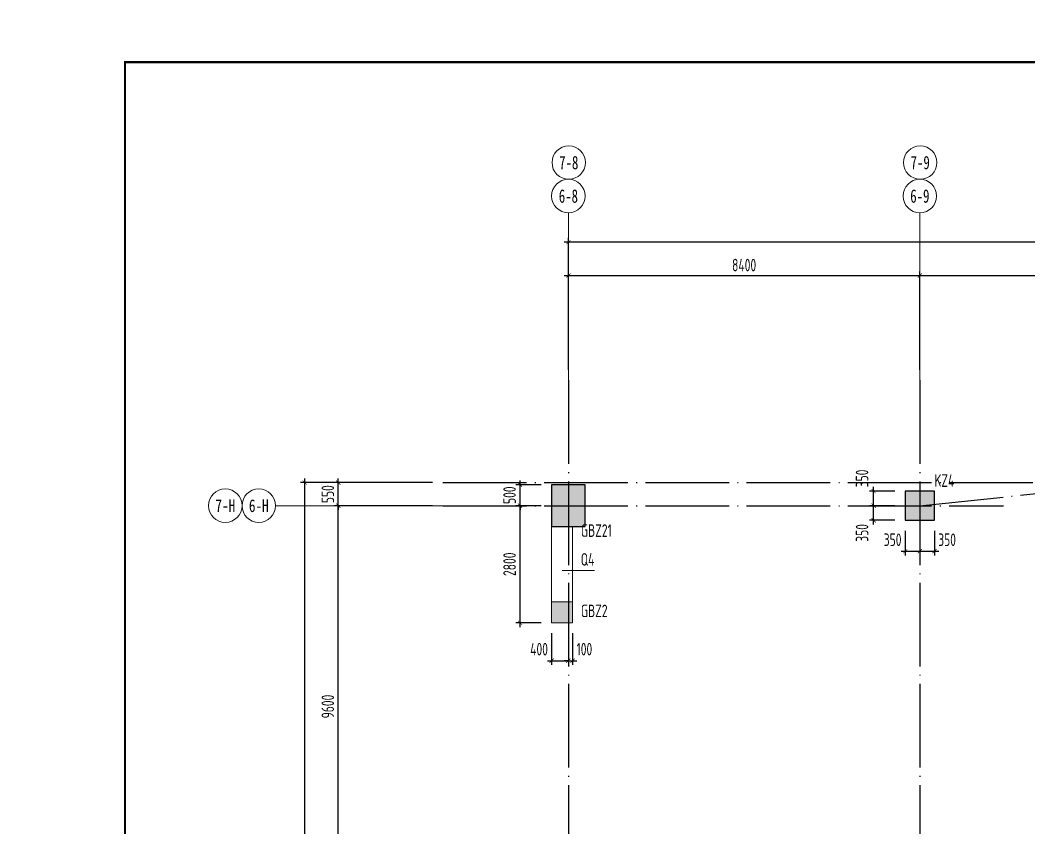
# Model space of a CAD drawing. Header units: millimetres. Extents: x -202076 to 1082610, y -439651 to 179350.
# Drawn here: x 89440 to 113548, y -127180 to -107878 of the extents above; entities that cross this region are included whole.
import ezdxf
from ezdxf.enums import TextEntityAlignment as Align

# ---------------------------------------------------------------- set-up
doc = ezdxf.new("R2010")
doc.units = ezdxf.units.MM
doc.header["$LTSCALE"] = 1000
doc.linetypes.add('DOTE', pattern=[2.42, 2, -0.2, 0.02, -0.2])
for name, color, linetype in [('02-TEXT_轴号', 7, 'Continuous'), ('A_AXIS-轴线', 36, 'DOTE'), ('AXIS_TEXT', 7, 'Continuous'), ('COLU', 5, 'Continuous')]:
    doc.layers.add(name, color=color, linetype=linetype)
for name, color, linetype, lineweight in [('COLU_TEXT', 6, 'Continuous', 0), ('DIM', 3, 'Continuous', 0), ('WALL', 2, 'Continuous', 0), ('墙柱名称编号', 7, 'Continuous', 18), ('墙柱轮廓', 7, 'Continuous', 18), ('墙身名称编号', 3, 'Continuous', 18), ('墙身标注引线', 3, 'Continuous', 18), ('边缘构件填充', 253, 'Continuous', 18)]:
    doc.layers.add(name, color=color, linetype=linetype, lineweight=lineweight)
doc.styles.add('_TCH_AXIS', font='STXIHEI.TTF', dxfattribs={"width": 0.75})
doc.styles.add('COMPLEX', font='COMPLEX')
doc.styles.add('TSSD_Dimension', font='tssdeng.shx', dxfattribs={"width": 0.7, "bigfont": 'hztxt.shx'})
doc.styles.add('TSSD_Rein', font='tssdeng.shx', dxfattribs={"width": 0.7, "bigfont": 'hztxt.shx'})
doc.dimstyles.new('TSSD_100_100', dxfattribs={"dimtxt": 300, "dimasz": 100, "dimexe": 100, "dimexo": 250, "dimgap": 100, "dimtad": 1, "dimdec": 0, "dimzin": 0, "dimdsep": 46, "dimtxsty": 'TSSD_Dimension', "dimblk": 'ARCHTICK', "dimcen": 0, "dimdle": 100, "dimclrt": 7, "dimadec": 0, "dimazin": 0, "dimtfac": 1, "dimtdec": 0, "dimtix": 1, "dimtmove": 2, "dimatfit": 3, "dimfxl": 1, "dimtolj": 1, "dimtzin": 0, "dimarcsym": 0})

# ---------------------------------------------------------------- blocks, each defined once
blk = doc.blocks.new('_AXISO')
blk.add_circle((0, 0), 0.5)
at = {"layer": 'AXIS_TEXT', "style": 'COMPLEX', "width": 1.041667}
blk.add_attdef('A', text='', height=0.56, dxfattribs=at).set_placement((-0.25, -0.28), (0.25, -0.28), align=Align.FIT)
blk = doc.blocks.new('_ARCHTICK')
at = {"color": 0, "linetype": 'ByBlock', "const_width": 0.15}
blk.add_lwpolyline([(-0.5, -0.5), (0.5, 0.5)], dxfattribs=at)
blk = doc.blocks.new('*D656')
at = {"layer": 'Defpoints', "color": 0, "transparency": 16777216}
for p in [(97043, -119481), (99543, -119481), (99543, -129081)]:
    blk.add_point(p, dxfattribs=at)
at = {"layer": 'DIM', "color": 0, "lineweight": -2, "transparency": 16777216}
for p, q in [((99293, -119481), (96943, -119481)), ((97043, -129181), (97043, -119381)), ((99293, -129081), (96943, -129081))]:
    blk.add_line(p, q, dxfattribs=at)
at = {"layer": 'DIM', "color": 0, "lineweight": -2, "transparency": 16777216, "xscale": 100, "yscale": 100, "zscale": 100}
for p, rotation in [((97043, -119481), 90), ((97043, -129081), 270)]:
    blk.add_blockref('_ARCHTICK', p, dxfattribs=dict(at, rotation=rotation))
at = {"layer": 'DIM', "color": 7, "transparency": 16777216, "insert": (96793, -124281), "char_height": 300, "attachment_point": 5, "rotation": 90, "style": 'TSSD_Dimension'}
blk.add_mtext('\\A1;9600', dxfattribs=at)
blk = doc.blocks.new('*D657')
at = {"layer": 'Defpoints', "color": 0, "transparency": 16777216}
for p in [(97043, -118931), (99543, -118931), (99543, -119481)]:
    blk.add_point(p, dxfattribs=at)
at = {"layer": 'DIM', "color": 0, "lineweight": -2, "transparency": 16777216}
for p, q in [((97043, -118931), (97043, -118831)), ((99293, -118931), (96943, -118931)), ((97043, -119481), (97043, -118931)), ((99293, -119481), (96943, -119481)), ((97043, -119481), (97043, -119581))]:
    blk.add_line(p, q, dxfattribs=at)
at = {"layer": 'DIM', "color": 0, "lineweight": -2, "transparency": 16777216, "xscale": 100, "yscale": 100, "zscale": 100}
for p, rotation in [((97043, -118931), 270), ((97043, -119481), 90)]:
    blk.add_blockref('_ARCHTICK', p, dxfattribs=dict(at, rotation=rotation))
at = {"layer": 'DIM', "color": 7, "transparency": 16777216, "insert": (96793, -119206), "char_height": 300, "attachment_point": 5, "rotation": 90, "style": 'TSSD_Dimension'}
blk.add_mtext('\\A1;550', dxfattribs=at)
blk = doc.blocks.new('*D658')
at = {"layer": 'Defpoints', "color": 0, "transparency": 16777216}
for p in [(96243, -118931), (99543, -118931), (99543, -138681)]:
    blk.add_point(p, dxfattribs=at)
at = {"layer": 'DIM', "color": 0, "lineweight": -2, "transparency": 16777216}
for p, q in [((96243, -138781), (96243, -118831)), ((99293, -118931), (96143, -118931)), ((99293, -138681), (96143, -138681))]:
    blk.add_line(p, q, dxfattribs=at)
at = {"layer": 'DIM', "color": 0, "lineweight": -2, "transparency": 16777216, "xscale": 100, "yscale": 100, "zscale": 100}
for p, rotation in [((96243, -118931), 90), ((96243, -138681), 270)]:
    blk.add_blockref('_ARCHTICK', p, dxfattribs=dict(at, rotation=rotation))
at = {"layer": 'DIM', "color": 7, "transparency": 16777216, "insert": (95993, -128806), "char_height": 300, "attachment_point": 5, "rotation": 90, "style": 'TSSD_Dimension'}
blk.add_mtext('\\A1;19750', dxfattribs=at)
blk = doc.blocks.new('*D670')
at = {"layer": 'Defpoints', "color": 0, "transparency": 16777216}
for p in [(110943, -113981), (102543, -116481), (110943, -116481)]:
    blk.add_point(p, dxfattribs=at)
at = {"layer": 'DIM', "color": 0, "lineweight": -2, "transparency": 16777216}
for p, q in [((102443, -113981), (111043, -113981)), ((102543, -116231), (102543, -113881)), ((110943, -116231), (110943, -113881))]:
    blk.add_line(p, q, dxfattribs=at)
at = {"layer": 'DIM', "color": 0, "lineweight": -2, "transparency": 16777216, "xscale": 100, "yscale": 100, "zscale": 100, "rotation": 180}
blk.add_blockref('_ARCHTICK', (102543, -113981), dxfattribs=at)
at = {"layer": 'DIM', "color": 0, "lineweight": -2, "transparency": 16777216, "xscale": 100, "yscale": 100, "zscale": 100}
blk.add_blockref('_ARCHTICK', (110943, -113981), dxfattribs=at)
at = {"layer": 'DIM', "color": 7, "transparency": 16777216, "insert": (106743, -113731), "char_height": 300, "attachment_point": 5, "style": 'TSSD_Dimension'}
blk.add_mtext('\\A1;8400', dxfattribs=at)
blk = doc.blocks.new('*D671')
at = {"layer": 'Defpoints', "color": 0, "transparency": 16777216}
for p in [(119343, -113981), (110943, -116481), (119343, -116481)]:
    blk.add_point(p, dxfattribs=at)
at = {"layer": 'DIM', "color": 0, "lineweight": -2, "transparency": 16777216}
for p, q in [((110843, -113981), (119443, -113981)), ((110943, -116231), (110943, -113881)), ((119343, -116231), (119343, -113881))]:
    blk.add_line(p, q, dxfattribs=at)
at = {"layer": 'DIM', "color": 0, "lineweight": -2, "transparency": 16777216, "xscale": 100, "yscale": 100, "zscale": 100, "rotation": 180}
blk.add_blockref('_ARCHTICK', (110943, -113981), dxfattribs=at)
at = {"layer": 'DIM', "color": 0, "lineweight": -2, "transparency": 16777216, "xscale": 100, "yscale": 100, "zscale": 100}
blk.add_blockref('_ARCHTICK', (119343, -113981), dxfattribs=at)
at = {"layer": 'DIM', "color": 7, "transparency": 16777216, "insert": (115143, -113731), "char_height": 300, "attachment_point": 5, "style": 'TSSD_Dimension'}
blk.add_mtext('\\A1;8400', dxfattribs=at)
blk = doc.blocks.new('*D676')
at = {"layer": 'Defpoints', "color": 0, "transparency": 16777216}
for p in [(102543, -113181), (102543, -116481), (152943, -116481)]:
    blk.add_point(p, dxfattribs=at)
at = {"layer": 'DIM', "color": 0, "lineweight": -2, "transparency": 16777216}
for p, q in [((153043, -113181), (102443, -113181)), ((102543, -116231), (102543, -113081)), ((152943, -116231), (152943, -113081))]:
    blk.add_line(p, q, dxfattribs=at)
at = {"layer": 'DIM', "color": 0, "lineweight": -2, "transparency": 16777216, "xscale": 100, "yscale": 100, "zscale": 100, "rotation": 180}
blk.add_blockref('_ARCHTICK', (102543, -113181), dxfattribs=at)
at = {"layer": 'DIM', "color": 0, "lineweight": -2, "transparency": 16777216, "xscale": 100, "yscale": 100, "zscale": 100}
blk.add_blockref('_ARCHTICK', (152943, -113181), dxfattribs=at)
at = {"layer": 'DIM', "color": 7, "transparency": 16777216, "insert": (127743, -112931), "char_height": 300, "attachment_point": 5, "style": 'TSSD_Dimension'}
blk.add_mtext('\\A1;50400', dxfattribs=at)
blk = doc.blocks.new('*D697')
at = {"layer": 'Defpoints', "color": 0, "transparency": 16777216}
for p in [(101387, -118981), (102143, -118981), (102143, -119481)]:
    blk.add_point(p, dxfattribs=at)
at = {"layer": 'DIM', "color": 0, "lineweight": -2, "transparency": 16777216}
for p, q in [((101893, -118981), (101287, -118981)), ((101387, -118981), (101387, -118881)), ((101387, -119481), (101387, -118981)), ((101893, -119481), (101287, -119481)), ((101387, -119481), (101387, -119581))]:
    blk.add_line(p, q, dxfattribs=at)
at = {"layer": 'DIM', "color": 0, "lineweight": -2, "transparency": 16777216, "xscale": 100, "yscale": 100, "zscale": 100}
for p, rotation in [((101387, -118981), 270), ((101387, -119481), 90)]:
    blk.add_blockref('_ARCHTICK', p, dxfattribs=dict(at, rotation=rotation))
at = {"layer": 'DIM', "color": 7, "transparency": 16777216, "insert": (101137, -119231), "char_height": 300, "attachment_point": 5, "rotation": 90, "style": 'TSSD_Dimension'}
blk.add_mtext('\\A1;500', dxfattribs=at)
blk = doc.blocks.new('*D698')
at = {"layer": 'Defpoints', "color": 0, "transparency": 16777216}
for p in [(101387, -119481), (102143, -119481), (102143, -122281)]:
    blk.add_point(p, dxfattribs=at)
at = {"layer": 'DIM', "color": 0, "lineweight": -2, "transparency": 16777216}
for p, q in [((101893, -119481), (101287, -119481)), ((101387, -122381), (101387, -119381)), ((101893, -122281), (101287, -122281))]:
    blk.add_line(p, q, dxfattribs=at)
at = {"layer": 'DIM', "color": 0, "lineweight": -2, "transparency": 16777216, "xscale": 100, "yscale": 100, "zscale": 100}
for p, rotation in [((101387, -119481), 90), ((101387, -122281), 270)]:
    blk.add_blockref('_ARCHTICK', p, dxfattribs=dict(at, rotation=rotation))
at = {"layer": 'DIM', "color": 7, "transparency": 16777216, "insert": (101137, -120881), "char_height": 300, "attachment_point": 5, "rotation": 90, "style": 'TSSD_Dimension'}
blk.add_mtext('\\A1;2800', dxfattribs=at)
blk = doc.blocks.new('*D705')
at = {"layer": 'Defpoints', "color": 0, "transparency": 16777216}
for p in [(102143, -122281), (102543, -122281), (102543, -123185)]:
    blk.add_point(p, dxfattribs=at)
at = {"layer": 'DIM', "color": 0, "lineweight": -2, "transparency": 16777216}
for p, q in [((102143, -122531), (102143, -123285)), ((102543, -122531), (102543, -123285)), ((102043, -123185), (102643, -123185))]:
    blk.add_line(p, q, dxfattribs=at)
at = {"layer": 'DIM', "color": 0, "lineweight": -2, "transparency": 16777216, "xscale": 100, "yscale": 100, "zscale": 100, "rotation": 180}
blk.add_blockref('_ARCHTICK', (102143, -123185), dxfattribs=at)
at = {"layer": 'DIM', "color": 0, "lineweight": -2, "transparency": 16777216, "xscale": 100, "yscale": 100, "zscale": 100}
blk.add_blockref('_ARCHTICK', (102543, -123185), dxfattribs=at)
at = {"layer": 'DIM', "color": 7, "transparency": 16777216, "insert": (101842, -122910), "char_height": 300, "attachment_point": 5, "style": 'TSSD_Dimension'}
blk.add_mtext('\\A1;400', dxfattribs=at)
blk = doc.blocks.new('*D706')
at = {"layer": 'Defpoints', "color": 0, "transparency": 16777216}
for p in [(102543, -122281), (102643, -122281), (102643, -123185)]:
    blk.add_point(p, dxfattribs=at)
at = {"layer": 'DIM', "color": 0, "lineweight": -2, "transparency": 16777216}
for p, q in [((102543, -122531), (102543, -123285)), ((102643, -122531), (102643, -123285)), ((102543, -123185), (102443, -123185)), ((102543, -123185), (102643, -123185)), ((102643, -123185), (102743, -123185))]:
    blk.add_line(p, q, dxfattribs=at)
at = {"layer": 'DIM', "color": 0, "lineweight": -2, "transparency": 16777216, "xscale": 100, "yscale": 100, "zscale": 100}
blk.add_blockref('_ARCHTICK', (102543, -123185), dxfattribs=at)
at = {"layer": 'DIM', "color": 0, "lineweight": -2, "transparency": 16777216, "xscale": 100, "yscale": 100, "zscale": 100, "rotation": 180}
blk.add_blockref('_ARCHTICK', (102643, -123185), dxfattribs=at)
at = {"layer": 'DIM', "color": 7, "transparency": 16777216, "insert": (102925, -122910), "char_height": 300, "attachment_point": 5, "style": 'TSSD_Dimension'}
blk.add_mtext('\\A1;100', dxfattribs=at)
blk = doc.blocks.new('*D745')
at = {"layer": 'Defpoints', "color": 0, "transparency": 16777216}
for p in [(109837, -119131), (110593, -119131), (110593, -119481)]:
    blk.add_point(p, dxfattribs=at)
at = {"layer": 'DIM', "color": 0, "lineweight": -2, "transparency": 16777216}
for p, q in [((109837, -119581), (109837, -119031)), ((110343, -119131), (109737, -119131)), ((110343, -119481), (109737, -119481))]:
    blk.add_line(p, q, dxfattribs=at)
at = {"layer": 'DIM', "color": 0, "lineweight": -2, "transparency": 16777216, "xscale": 100, "yscale": 100, "zscale": 100}
for p, rotation in [((109837, -119131), 90), ((109837, -119481), 270)]:
    blk.add_blockref('_ARCHTICK', p, dxfattribs=dict(at, rotation=rotation))
at = {"layer": 'DIM', "color": 7, "transparency": 16777216, "insert": (109562, -118830), "char_height": 300, "attachment_point": 5, "rotation": 90, "style": 'TSSD_Dimension'}
blk.add_mtext('\\A1;350', dxfattribs=at)
blk = doc.blocks.new('*D746')
at = {"layer": 'Defpoints', "color": 0, "transparency": 16777216}
for p in [(110593, -119831), (110943, -119831), (110943, -120570)]:
    blk.add_point(p, dxfattribs=at)
at = {"layer": 'DIM', "color": 0, "lineweight": -2, "transparency": 16777216}
for p, q in [((110593, -120081), (110593, -120670)), ((110943, -120081), (110943, -120670)), ((110493, -120570), (111043, -120570))]:
    blk.add_line(p, q, dxfattribs=at)
at = {"layer": 'DIM', "color": 0, "lineweight": -2, "transparency": 16777216, "xscale": 100, "yscale": 100, "zscale": 100, "rotation": 180}
blk.add_blockref('_ARCHTICK', (110593, -120570), dxfattribs=at)
at = {"layer": 'DIM', "color": 0, "lineweight": -2, "transparency": 16777216, "xscale": 100, "yscale": 100, "zscale": 100}
blk.add_blockref('_ARCHTICK', (110943, -120570), dxfattribs=at)
at = {"layer": 'DIM', "color": 7, "transparency": 16777216, "insert": (110292, -120295), "char_height": 300, "attachment_point": 5, "style": 'TSSD_Dimension'}
blk.add_mtext('\\A1;350', dxfattribs=at)
blk = doc.blocks.new('*D747')
at = {"layer": 'Defpoints', "color": 0, "transparency": 16777216}
for p in [(110943, -119831), (111293, -119831), (111293, -120570)]:
    blk.add_point(p, dxfattribs=at)
at = {"layer": 'DIM', "color": 0, "lineweight": -2, "transparency": 16777216}
for p, q in [((110943, -120081), (110943, -120670)), ((111293, -120081), (111293, -120670)), ((110843, -120570), (111393, -120570))]:
    blk.add_line(p, q, dxfattribs=at)
at = {"layer": 'DIM', "color": 0, "lineweight": -2, "transparency": 16777216, "xscale": 100, "yscale": 100, "zscale": 100, "rotation": 180}
blk.add_blockref('_ARCHTICK', (110943, -120570), dxfattribs=at)
at = {"layer": 'DIM', "color": 0, "lineweight": -2, "transparency": 16777216, "xscale": 100, "yscale": 100, "zscale": 100}
blk.add_blockref('_ARCHTICK', (111293, -120570), dxfattribs=at)
at = {"layer": 'DIM', "color": 7, "transparency": 16777216, "insert": (111594, -120295), "char_height": 300, "attachment_point": 5, "style": 'TSSD_Dimension'}
blk.add_mtext('\\A1;350', dxfattribs=at)
blk = doc.blocks.new('*D748')
at = {"layer": 'Defpoints', "color": 0, "transparency": 16777216}
for p in [(109837, -119481), (110593, -119481), (110593, -119831)]:
    blk.add_point(p, dxfattribs=at)
at = {"layer": 'DIM', "color": 0, "lineweight": -2, "transparency": 16777216}
for p, q in [((110343, -119481), (109737, -119481)), ((109837, -119931), (109837, -119381)), ((110343, -119831), (109737, -119831))]:
    blk.add_line(p, q, dxfattribs=at)
at = {"layer": 'DIM', "color": 0, "lineweight": -2, "transparency": 16777216, "xscale": 100, "yscale": 100, "zscale": 100}
for p, rotation in [((109837, -119481), 90), ((109837, -119831), 270)]:
    blk.add_blockref('_ARCHTICK', p, dxfattribs=dict(at, rotation=rotation))
at = {"layer": 'DIM', "color": 7, "transparency": 16777216, "insert": (109562, -120132), "char_height": 300, "attachment_point": 5, "rotation": 90, "style": 'TSSD_Dimension'}
blk.add_mtext('\\A1;350', dxfattribs=at)
blk = doc.blocks.new('图框-A1')
for points, const_width in [([(0, 0), (841, 0), (841, 594), (0, 594)], 0.05), ([(766, 584), (25, 584), (25, 10), (766, 10)], 0.5)]:
    blk.add_lwpolyline(points, close=True, dxfattribs=dict(const_width=const_width))

msp = doc.modelspace()

# ---------------------------------------------------------------- hatches: boundary and pattern name
at = {"layer": '边缘构件填充'}
h = msp.add_hatch(color=256, dxfattribs=at)
h.dxf.hatch_style = 1
h.paths.add_polyline_path([(102142.7, -118981), (102142.7, -119981)], flags=0)
h.paths.add_polyline_path([(102142.7, -119981), (102142.7, -118981), (102942.7, -118981), (102942.7, -119981)], flags=17)
h = msp.add_hatch(color=256, dxfattribs=at)
h.dxf.hatch_style = 1
h.paths.add_polyline_path([(102142.7, -118981), (102142.7, -119981), (102942.7, -119981), (102942.7, -118981)], flags=17)
h.paths.add_polyline_path([(102142.7, -118981), (102142.7, -119981)], flags=0)
h = msp.add_hatch(color=256, dxfattribs=at)
h.dxf.hatch_style = 1
h.paths.add_polyline_path([(111292.7, -119131), (110592.7, -119131), (110592.7, -119831), (111292.7, -119831)])
h = msp.add_hatch(color=256, dxfattribs=at)
h.dxf.hatch_style = 1
h.paths.add_polyline_path([(102142.7, -122281), (102142.7, -121781), (102642.7, -121781), (102642.7, -122281)])

# ---------------------------------------------------------------- linework, layer by layer
at = {"layer": 'A_AXIS-轴线'}
for p, q in [((102542.7, -116481), (102542.7, -141681)), ((110942.7, -116481), (110942.7, -141681)), ((110942.7, -119481), (116242.7, -118931))]:
    msp.add_line(p, q, dxfattribs=at)
for points in [[(99542.7, -118931), (155943, -118931)], [(99542.7, -119481), (112942.7, -119481)]]:
    msp.add_lwpolyline(points, dxfattribs=at)
at = {"layer": 'COLU'}
for points in [[(102942.7, -118981), (102142.7, -118981), (102142.7, -119981), (102942.7, -119981)], [(111292.7, -119131), (110592.7, -119131), (110592.7, -119831), (111292.7, -119831)]]:
    msp.add_lwpolyline(points, close=True, dxfattribs=at)
at = {"layer": 'DIM'}
for p, q in [((102542.7, -116481), (102542.7, -112481)), ((110942.7, -116481), (110942.7, -112481)), ((99542.7, -119481), (95542.7, -119481))]:
    msp.add_line(p, q, dxfattribs=at)
at = {"layer": 'WALL'}
msp.add_lwpolyline([(102142.7, -119981), (102142.7, -122281), (102642.7, -122281), (102642.7, -119981), (102642.7, -122281)], dxfattribs=at)
at = {"layer": '墙柱轮廓'}
for points in [[(102142.7, -118981), (102142.7, -119981), (102142.7, -118981), (102942.7, -118981), (102942.7, -119981), (102142.7, -119981)], [(102142.7, -122281), (102142.7, -121781), (102642.7, -121781), (102642.7, -122281), (102142.7, -122281)]]:
    msp.add_lwpolyline(points, dxfattribs=at)
at = {"layer": '墙身标注引线'}
msp.add_line((102392.7, -121031), (103163.8, -121031), dxfattribs=at)

# ---------------------------------------------------------------- block references
at = {"xscale": 100, "yscale": 100, "zscale": 100}
msp.add_blockref('图框-A1', (89442.7, -167281), dxfattribs=at)
at = {"layer": 'DIM'}
ref = msp.add_blockref('_AXISO', (102551.2, -111281), dxfattribs=dict(at, xscale=800, yscale=800, zscale=800))
ref.add_attrib('A', '7-8', dxfattribs={"layer": '02-TEXT_轴号', "height": 320.57, "style": '_TCH_AXIS', "width": 0.743037}).set_placement((102321.6, -111441.3), (102780.7, -111441.3), align=Align.FIT)
ref = msp.add_blockref('_AXISO', (110951.2, -111281.1), dxfattribs=dict(at, xscale=800, yscale=800, zscale=800))
ref.add_attrib('A', '7-9', dxfattribs={"layer": '02-TEXT_轴号', "height": 320.57, "style": '_TCH_AXIS', "width": 0.743037}).set_placement((110721.6, -111441.4), (111180.7, -111441.4), align=Align.FIT)
ref = msp.add_blockref('_AXISO', (102542.7, -112081), dxfattribs=dict(at, xscale=800, yscale=800, zscale=800))
ref.add_attrib('A', '6-8', dxfattribs={"layer": '02-TEXT_轴号', "height": 320.57, "style": '_TCH_AXIS', "width": 0.743037}).set_placement((102313.1, -112241.3), (102772.2, -112241.3), align=Align.FIT)
ref = msp.add_blockref('_AXISO', (110942.7, -112081), dxfattribs=dict(at, xscale=800, yscale=800, zscale=800))
ref.add_attrib('A', '6-9', dxfattribs={"layer": '02-TEXT_轴号', "height": 320.57, "style": '_TCH_AXIS', "width": 0.743037}).set_placement((110713.1, -112241.3), (111172.2, -112241.3), align=Align.FIT)
ref = msp.add_blockref('_AXISO', (94342.7, -119481), dxfattribs=dict(at, xscale=800, yscale=800, zscale=800))
ref.add_attrib('A', '7-H', dxfattribs={"layer": '02-TEXT_轴号', "height": 296.95, "style": '_TCH_AXIS', "width": 0.761209}).set_placement((94105.3, -119629.5), (94580, -119629.5), align=Align.FIT)
ref = msp.add_blockref('_AXISO', (95142.7, -119481), dxfattribs=dict(at, xscale=800, yscale=800, zscale=800))
ref.add_attrib('A', '6-H', dxfattribs={"layer": '02-TEXT_轴号', "height": 302.12, "style": '_TCH_AXIS', "width": 0.743037}).set_placement((94906.9, -119632.1), (95378.4, -119632.1), align=Align.FIT)

# ---------------------------------------------------------------- texts
at = {"layer": 'COLU_TEXT', "linetype": 'Continuous', "style": 'TSSD_Rein', "width": 0.7}
msp.add_text('KZ4', height=300, dxfattribs=at).set_placement((111292.7, -119031))
at = {"layer": '墙柱名称编号', "color": 2, "linetype": 'Continuous', "style": 'TSSD_Rein', "width": 0.7}
msp.add_text('GBZ21', height=300, dxfattribs=at).set_placement((102842.7, -120316.2), align=Align.BOTTOM_LEFT)
msp.add_text('GBZ2', height=300, dxfattribs=at).set_placement((102842.7, -121845.3), align=Align.TOP_LEFT)
at = {"layer": '墙身名称编号', "linetype": 'Continuous', "style": 'TSSD_Rein', "width": 0.7}
msp.add_text('Q4', height=300, dxfattribs=at).set_placement((102838.4, -121004.3), align=Align.BOTTOM_LEFT)

# ---------------------------------------------------------------- dimensions: what is measured, and where the dimension line sits
at = {"layer": 'DIM'}
for base, p1, p2, picture, middle in [((102542.7, -113181), (152942.7, -116481), (102542.7, -116481), '*D676', (127742.7, -112931)), ((110942.7, -113981), (102542.7, -116481), (110942.7, -116481), '*D670', (106742.7, -113731)), ((119342.7, -113981), (110942.7, -116481), (119342.7, -116481), '*D671', (115142.7, -113731))]:
    dim = msp.add_linear_dim(base=base, p1=p1, p2=p2, dimstyle='TSSD_100_100', dxfattribs=at)
    dim.commit()
    dim.dimension.update_dxf_attribs({"geometry": picture, "text_midpoint": middle})
for base, p1, p2, picture, middle in [((109837.4, -119131), (110592.7, -119481), (110592.7, -119131), '*D745', (109562.4, -118829.9)), ((109837.4, -119481), (110592.7, -119831), (110592.7, -119481), '*D748', (109562.4, -120132.1))]:
    dim = msp.add_linear_dim(base=base, p1=p1, p2=p2, angle=90, dimstyle='TSSD_100_100', dxfattribs=at)
    dim.commit()
    dim.dimension.update_dxf_attribs({"geometry": picture, "text_midpoint": middle, "dimtype": 160})
for base, p1, p2, picture, middle in [((96242.7, -118931), (99542.7, -138681), (99542.7, -118931), '*D658', (95992.7, -128806)), ((97042.7, -118931), (99542.7, -119481), (99542.7, -118931), '*D657', (96792.7, -119206)), ((101387.4, -118981), (102142.7, -119481), (102142.7, -118981), '*D697', (101137.4, -119231)), ((97042.7, -119481), (99542.7, -129081), (99542.7, -119481), '*D656', (96792.7, -124281)), ((101387.4, -119481), (102142.7, -122281), (102142.7, -119481), '*D698', (101137.4, -120881))]:
    dim = msp.add_linear_dim(base=base, p1=p1, p2=p2, angle=90, dimstyle='TSSD_100_100', dxfattribs=at)
    dim.commit()
    dim.dimension.update_dxf_attribs({"geometry": picture, "text_midpoint": middle})
for base, p1, p2, picture, middle in [((110942.7, -120570.5), (110592.7, -119831), (110942.7, -119831), '*D746', (110291.6, -120295.5)), ((111292.7, -120570.5), (110942.7, -119831), (111292.7, -119831), '*D747', (111593.7, -120295.5)), ((102542.7, -123184.9), (102142.7, -122281), (102542.7, -122281), '*D705', (101841.6, -122909.9)), ((102642.7, -123184.9), (102542.7, -122281), (102642.7, -122281), '*D706', (102924.9, -122909.9))]:
    dim = msp.add_linear_dim(base=base, p1=p1, p2=p2, dimstyle='TSSD_100_100', dxfattribs=at)
    dim.commit()
    dim.dimension.update_dxf_attribs({"geometry": picture, "text_midpoint": middle, "dimtype": 160})

doc.saveas('drawing.dxf')
